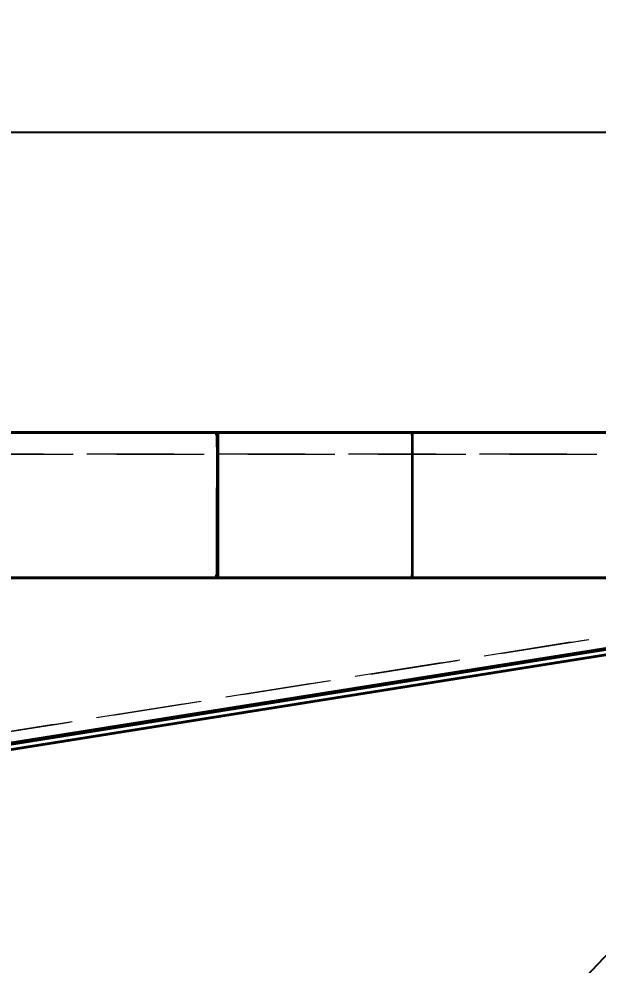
# Model space of a CAD drawing. Header units: millimetres. Extents: x -11795 to 47768, y 22971 to 65021.
# Drawn here: x 18855 to 19851, y 40889 to 42516 of the extents above; entities that cross this region are included whole.
import ezdxf

# ---------------------------------------------------------------- set-up
doc = ezdxf.new("R2010")
doc.units = ezdxf.units.MM
doc.linetypes.add('HIDDEN_50', pattern=[225, 150, -75])
for name, color, linetype, lineweight in [('DIMENSIONS', 3, 'Continuous', 18), ('PLATE_HIDDEN', 8, 'HIDDEN_50', 18), ('PLATE_VISIBLE', 7, 'Continuous', 35), ('PROFILE_VISIBLE', 4, 'Continuous', 25)]:
    doc.layers.add(name, color=color, linetype=linetype, lineweight=lineweight)
doc.styles.add('OpenSansCondensed-Light', font='OpenSansCondensed-Light.ttf')
doc.dimstyles.new('DIM_1_50', dxfattribs={"dimscale": 50, "dimtxt": 2.5, "dimasz": 2.5, "dimexe": 1.5, "dimexo": 1.5, "dimgap": 1, "dimtad": 1, "dimdec": 0, "dimzin": 12, "dimdsep": 46, "dimtxsty": 'OpenSansCondensed-Light', "dimtsz": 0.00125, "dimcen": 2.5, "dimclrd": 3, "dimclre": 3, "dimclrt": 3, "dimazin": 3, "dimtfac": 0.5, "dimtmove": 2, "dimatfit": 3})

msp = doc.modelspace()

# ---------------------------------------------------------------- linework, layer by layer
at = {"layer": 'PLATE_HIDDEN'}
for p, q in [((19194.8, 41554.9), (19194.8, 41799.9)), ((19194.8, 41554.9), (19194.8, 41799.9)), ((19194.8, 41559.9), (19194.8, 41799.9)), ((19194.8, 41559.9), (19194.8, 41799.9)), ((19194.8, 41554.9), (19194.8, 41799.9)), ((19194.8, 41799.9), (19194.8, 41559.9)), ((19196.8, 41554.9), (19196.8, 41799.9)), ((19531.2, 41799.9), (19531.2, 41554.9)), ((19531.2, 41554.9), (19531.2, 41799.9)), ((19531.2, 41554.9), (19531.2, 41799.9)), ((19531.2, 41559.9), (19531.2, 41799.9)), ((19531.2, 41799.9), (19531.2, 41559.9)), ((17223.3, 41767.5), (20696.8, 41767.5)), ((20696.8, 41767.5), (17223.3, 41767.5)), ((17223.3, 41767.5), (20696.8, 41767.5)), ((20696.8, 41767.5), (17223.3, 41767.5)), ((17238, 41035.6), (20691.9, 41585.5)), ((20691.9, 41585.5), (17687, 41107.1)), ((20691.9, 41585.5), (17687, 41107.1)), ((17687, 41107.1), (20691.9, 41585.5)), ((20407.7, 41554.9), (17207.5, 41554.9)), ((20412.7, 41554.9), (17215.8, 41554.9)), ((20621.8, 41554.9), (17231.2, 41554.9)), ((17231.2, 41554.9), (20621.8, 41554.9)), ((19194.8, 41554.9), (17231.2, 41554.9)), ((20621.8, 41554.9), (17231.2, 41554.9)), ((17231.2, 41554.9), (20621.8, 41554.9)), ((19194.8, 41554.9), (17231.2, 41554.9)), ((20621.8, 41554.9), (17231.2, 41554.9)), ((17231.2, 41554.9), (20621.8, 41554.9)), ((19194.8, 41554.9), (17231.2, 41554.9)), ((19196.8, 41554.9), (17231.2, 41554.9)), ((20621.8, 41554.9), (17241.9, 41554.9)), ((17293.8, 41554.9), (20621.8, 41554.9)), ((17320.3, 41554.9), (20562.3, 41554.9)), ((20562.3, 41554.9), (17320.3, 41554.9)), ((17320.3, 41554.9), (20562.3, 41554.9)), ((20562.3, 41554.9), (17320.3, 41554.9)), ((17357.1, 41554.9), (20562.3, 41554.9)), ((20562.3, 41554.9), (17357.1, 41554.9)), ((17413.8, 41043.5), (20695, 41566)), ((17470.2, 41554.9), (20696.8, 41554.9)), ((17506.7, 41554.9), (20711.9, 41554.9)), ((20696.8, 41554.9), (19194.8, 41554.9)), ((20696.8, 41554.9), (19194.8, 41554.9)), ((20696.8, 41554.9), (19194.8, 41554.9)), ((20696.8, 41554.9), (19196.8, 41554.9)), ((19606.2, 41554.9), (19456.2, 41554.9)), ((19456.2, 41554.9), (19606.2, 41554.9)), ((19456.2, 41554.9), (19606.2, 41554.9)), ((19606.2, 41554.9), (19456.2, 41554.9))]:
    msp.add_line(p, q, dxfattribs=at)
at = {"layer": 'PLATE_VISIBLE'}
for p, q in [((20621.8, 41804.9), (17140.3, 41804.9)), ((17193.6, 41804.9), (20621.8, 41804.9)), ((19196.8, 41804.9), (17224.2, 41804.9)), ((17231.2, 41804.9), (19194.8, 41804.9)), ((17231.2, 41804.9), (19194.8, 41804.9)), ((19194.8, 41804.9), (17231.2, 41804.9)), ((20696.8, 41804.9), (17238.3, 41804.9)), ((20696.8, 41804.9), (17238.3, 41804.9)), ((17238.3, 41804.9), (20696.8, 41804.9)), ((17238.3, 41804.9), (20771.8, 41804.9)), ((20771.8, 41804.9), (17238.3, 41804.9)), ((17245, 41804.9), (20621.8, 41804.9)), ((17246.1, 41804.9), (19194.8, 41804.9)), ((17246.1, 41804.9), (19194.8, 41804.9)), ((17246.1, 41804.9), (19194.8, 41804.9)), ((17246.1, 41804.9), (19196.8, 41804.9)), ((20621.8, 41804.9), (17248.6, 41804.9)), ((17306.2, 41804.9), (20621.8, 41804.9)), ((20621.8, 41804.9), (17306.2, 41804.9)), ((17306.2, 41804.9), (20621.8, 41804.9)), ((20621.8, 41804.9), (17306.2, 41804.9)), ((17306.2, 41804.9), (20621.8, 41804.9)), ((20621.8, 41804.9), (17306.2, 41804.9)), ((17306.2, 41804.9), (20621.8, 41804.9)), ((20621.8, 41804.9), (17306.2, 41804.9)), ((17306.2, 41804.9), (20621.8, 41804.9)), ((20621.8, 41804.9), (17306.2, 41804.9)), ((17306.2, 41804.9), (20621.8, 41804.9)), ((20621.8, 41804.9), (17306.2, 41804.9)), ((20562.3, 41804.9), (17320.3, 41804.9)), ((17320.3, 41804.9), (20562.3, 41804.9)), ((20283.3, 41804.9), (17483.1, 41804.9)), ((17483.1, 41804.9), (20283.3, 41804.9)), ((17522.2, 41804.9), (20771.8, 41804.9)), ((20771.8, 41804.9), (17522.2, 41804.9)), ((17539.9, 41804.9), (20582.5, 41804.9)), ((20582.5, 41804.9), (17539.9, 41804.9)), ((19194.8, 41804.9), (20696.8, 41804.9)), ((19194.8, 41799.9), (19194.8, 41804.9)), ((19194.8, 41804.9), (20696.8, 41804.9)), ((19194.8, 41799.9), (19194.8, 41804.9)), ((19194.8, 41804.9), (20696.8, 41804.9)), ((19194.8, 41799.9), (19194.8, 41804.9)), ((19194.8, 41804.9), (20696.8, 41804.9)), ((19194.8, 41799.9), (19194.8, 41804.9)), ((19194.8, 41804.9), (20696.8, 41804.9)), ((19194.8, 41799.9), (19194.8, 41804.9)), ((20696.8, 41804.9), (19194.8, 41804.9)), ((19194.8, 41804.9), (19194.8, 41799.9)), ((20696.8, 41804.9), (19196.8, 41804.9)), ((19196.8, 41804.9), (19196.8, 41554.9)), ((19196.8, 41804.9), (20696.8, 41804.9)), ((19196.8, 41799.9), (19196.8, 41804.9)), ((19456.2, 41804.9), (19606.2, 41804.9)), ((19606.2, 41804.9), (19456.2, 41804.9)), ((19606.2, 41804.9), (19456.2, 41804.9)), ((19456.2, 41804.9), (19606.2, 41804.9)), ((19531.2, 41804.9), (19531.2, 41799.9)), ((19531.2, 41799.9), (19531.2, 41804.9)), ((19531.2, 41799.9), (19531.2, 41804.9)), ((19531.2, 41799.9), (19531.2, 41804.9)), ((19531.2, 41804.9), (19531.2, 41799.9)), ((19531.2, 41804.9), (19531.2, 41554.9)), ((20557, 41554.9), (17190.4, 41554.9)), ((17224.2, 41554.9), (19196.8, 41554.9)), ((17333.1, 41554.9), (20497, 41554.9)), ((19194.8, 41554.9), (17335.8, 41554.9)), ((20497.1, 41554.9), (17335.9, 41554.9)), ((19194.8, 41554.9), (17405.6, 41554.9)), ((17405.6, 41554.9), (19194.8, 41554.9)), ((20497.1, 41554.9), (17405.7, 41554.9)), ((17405.7, 41554.9), (20497.1, 41554.9)), ((17405.7, 41554.9), (20497.1, 41554.9)), ((17405.7, 41554.9), (20497.1, 41554.9)), ((20497.1, 41554.9), (17405.7, 41554.9)), ((19194.8, 41554.9), (19194.8, 41559.9)), ((19194.8, 41554.9), (19194.8, 41559.9)), ((19194.8, 41559.9), (19194.8, 41554.9)), ((20492.9, 41554.9), (19194.8, 41554.9)), ((20492.9, 41554.9), (19194.8, 41554.9)), ((19194.8, 41554.9), (20492.9, 41554.9)), ((19196.8, 41554.9), (20521.8, 41554.9)), ((19606.2, 41554.9), (19456.2, 41554.9)), ((19456.2, 41554.9), (19606.2, 41554.9)), ((19606.2, 41554.9), (19456.2, 41554.9)), ((19456.2, 41554.9), (19606.2, 41554.9)), ((19531.2, 41554.9), (19531.2, 41559.9)), ((19531.2, 41559.9), (19531.2, 41554.9)), ((20473, 41530.6), (17611.2, 41075)), ((20463.5, 41526.9), (17611.5, 41072.8)), ((17611.5, 41072.8), (20463.5, 41526.9)), ((17612.9, 41063.8), (20474.8, 41519.5)), ((20474.8, 41519.5), (17612.9, 41063.8)), ((17612.9, 41063.8), (20474.8, 41519.5)), ((17612.9, 41063.8), (20474.8, 41519.5)), ((20474.8, 41519.5), (17612.9, 41063.8)), ((17612.9, 41063.8), (20474.8, 41519.5)), ((20474.8, 41519.5), (17612.9, 41063.8))]:
    msp.add_line(p, q, dxfattribs=at)
at = {"layer": 'PROFILE_VISIBLE'}
msp.add_line((18566.5, 39532.4), (20475.4, 41552.4), dxfattribs=at)

# ---------------------------------------------------------------- dimensions: what is measured, and where the dimension line sits
at = {"layer": 'DIMENSIONS'}
msp.add_linear_dim(base=(15174.2, 42321.4), p1=(15174.2, 41921.4), p2=(20854.9, 41921.4), dimstyle='DIM_1_50', dxfattribs=at).render()

doc.saveas('drawing.dxf')
